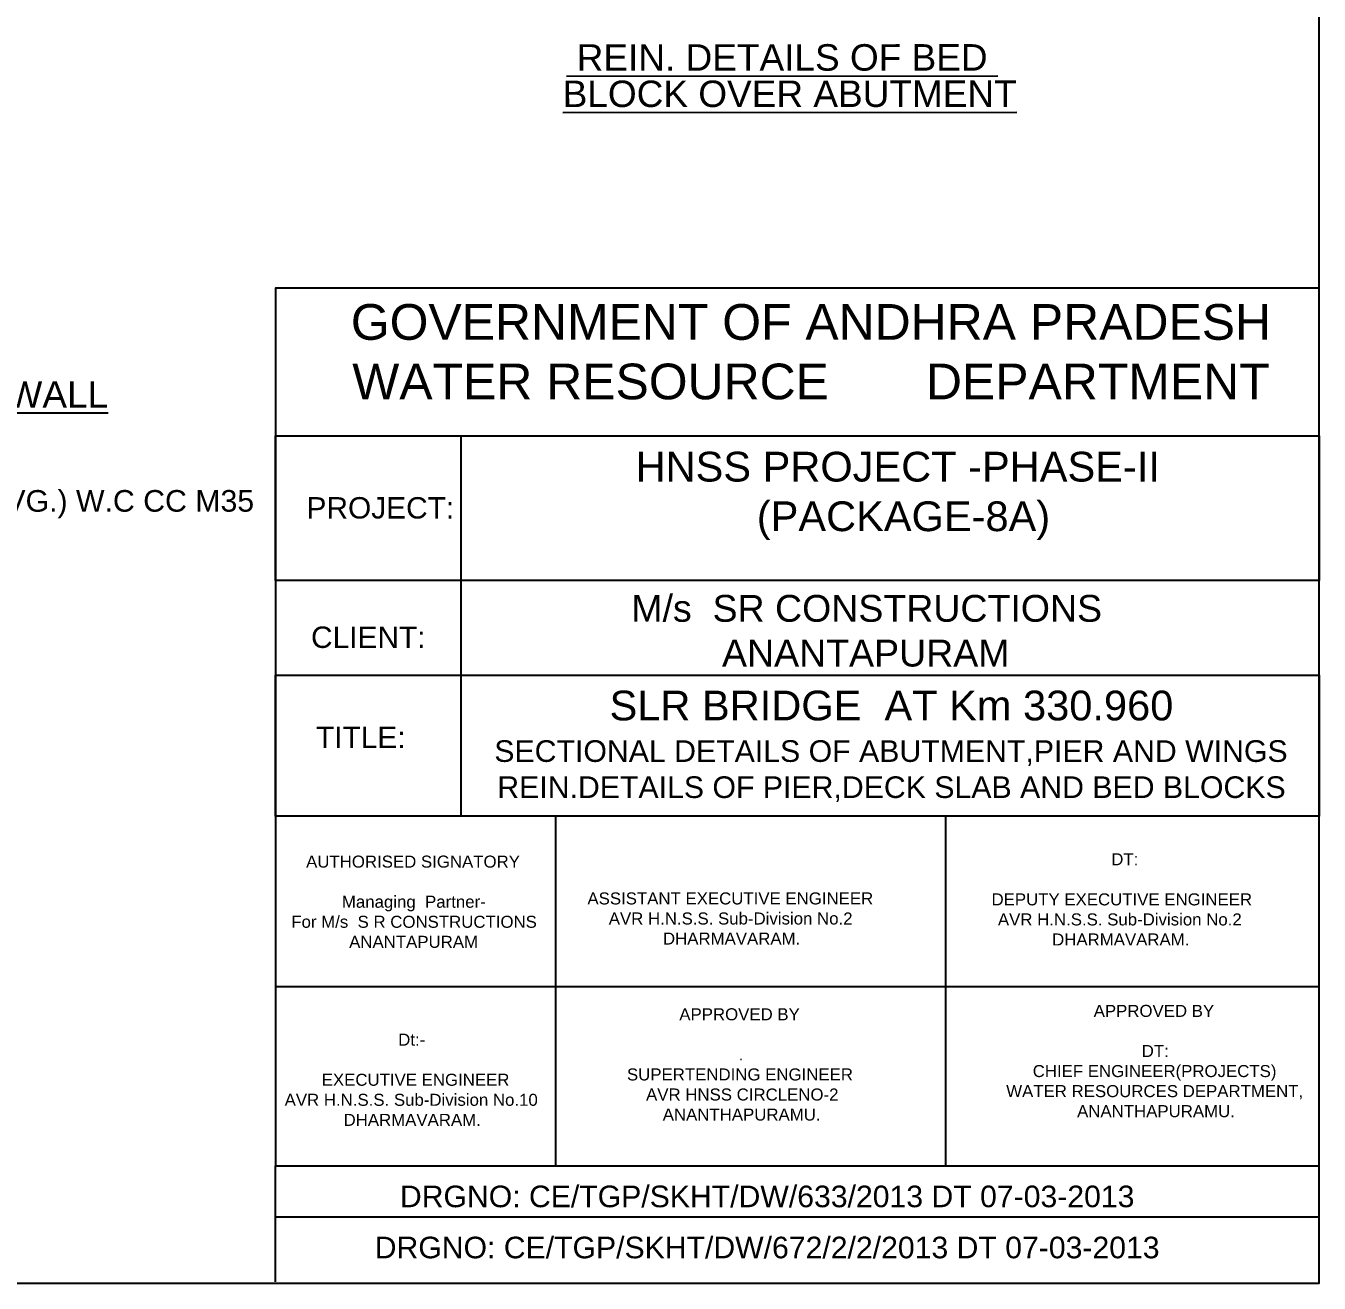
# Model space of a CAD drawing. Header units: inches. Extents: x 462478 to 482655, y -171037 to -157900.
# Drawn here: x 477280 to 482655, y -171037 to -165812 of the extents above; entities that cross this region are included whole.
import ezdxf

# ---------------------------------------------------------------- set-up
doc = ezdxf.new("R2010")
doc.units = ezdxf.units.IN
doc.header["$MEASUREMENT"] = 0
doc.layers.add('DRAWING', color=7, linetype='Continuous')
doc.layers.add('TEXT', color=7, linetype='Continuous')
doc.styles.get("Standard").update_dxf_attribs({"font": 'arial.ttf'})

msp = doc.modelspace()

# ---------------------------------------------------------------- linework, layer by layer
at = {"layer": 'DRAWING', "ltscale": 0.4}
msp.add_lwpolyline([(482655, -157899.5), (462477.5, -157899.5), (462477.5, -171037), (482655, -171037)], close=True, dxfattribs=at)
at = {"layer": 'TEXT'}
for points in [[(482655, -166901.1), (478317.3, -166901.1), (478317.3, -170549.4), (482655, -170549.4)], [(478317.3, -167515.7), (482655, -167515.7), (482655, -168117.1), (478317.3, -168117.1)], [(478317.3, -168509.8), (482655, -168509.8), (482655, -169096.8), (478317.3, -169096.8)]]:
    msp.add_lwpolyline(points, close=True, dxfattribs=at)
for points in [[(479087.6, -167515.7), (479087.6, -169096.8)], [(479480.9, -169096.8), (479480.9, -170549.4)], [(481102.5, -169096.8), (481102.5, -170549.4)], [(478317.3, -169803.5), (482655, -169803.5)], [(478317.3, -171032), (478317.3, -170549.4)], [(478317.3, -170761.7), (482655, -170761.7)]]:
    msp.add_lwpolyline(points, dxfattribs=at)

# ---------------------------------------------------------------- texts
at = {"layer": 'DRAWING', "color": 7}
for s, height, p in [('%%U REIN. DETAILS OF BED ', 110, (479526.9, -165998.1)), ('%%UBLOCK OVER ABUTMENT', 110, (479511.4, -166149.1)), ('%%USECTION OF WING WALL', 110, (475761.5, -167399)), ('75 THK (AVG.) W.C CC M35', 90, (476608.6, -167831.2))]:
    msp.add_text(s, height=height, rotation=0.0175, dxfattribs=at).set_placement(p)
at = {"layer": 'TEXT', "color": 7, "width": 4232.73, "attachment_point": 5}
for s, insert, char_height in [('GOVERNMENT OF ANDHRA PRADESH\\PWATER RESOURCE       DEPARTMENT', (480543.1, -167166.9), 148.419), ('HNSS PROJECT -PHASE-II\\P (PACKAGE-8A)', (480903.7, -167765.3), 123.683)]:
    msp.add_mtext(s, dxfattribs=dict(at, insert=insert, char_height=char_height))
at = {"layer": 'TEXT', "attachment_point": 1}
for s, insert, char_height, width in [('PROJECT:', (478446.8, -167770.3), 88.86, 829.074), ('\\pi454.86;M/s  SR CONSTRUCTIONS \\P\\pi831.77;ANANTAPURAM', (479341.7, -168176.7), 111.549, 2846.608), ('CLIENT:', (478465.6, -168308.1), 88.86, 829.074), ('\\pi756.17;SLR BRIDGE  AT Km 330.960\\P\\pi277.16;{\\H0.72767x;SECTIONAL DETAILS OF ABUTMENT,PIER AND WINGS \\P\\pi289.53;REIN.DETAILS OF PIER,DECK SLAB AND BED BLOCKS}', (478950, -168574.5), 123.683, 3839.448), ('TITLE:', (478486.1, -168724.6), 88.86, 481.842), ('\\pi810.77;AUTHORISED SIGNATORY\\P\\pi1254.9;\\P\\pi959.6;Managing  Partner-\\P\\pi749.25;For M/s  S R CONSTRUCTIONS\\P\\pi989.74;ANANTAPURAM', (477634.3, -169260.1), 50.003, 2509.786), ('\\pi1182.3;  DT:\\P\\pi1254.9;\\P\\pi704.16; DEPUTY EXECUTIVE ENGINEER\\P\\pi750.12;AVR H.N.S.S. Sub-Division No.2\\P\\pi975.36;DHARMAVARAM.', (480570, -169250.3), 50.003, 2509.786), ('\\pi1254.9;\\P\\P\\pi661.46;ASSISTANT EXECUTIVE ENGINEER\\P\\pi750.12;AVR H.N.S.S. Sub-Division No.2\\P\\pi975.36;DHARMAVARAM.', (478952.8, -169246.4), 50.003, 2509.786), ('\\pi1004.8;APPROVED BY\\P\\pi1254.9;\\P\\pi1204.4;DT:   \\P\\pi751.42;CHIEF ENGINEER(PROJECTS)                \\P\\pi641.34;WATER RESOURCES DEPARTMENT,\\P\\pi0;^I^I^I^I       ANANTHAPURAMU.', (480713.3, -169880.5), 50.003, 2509.786), ('\\pi1004.8;APPROVED BY\\P\\pi1254.9;\\P\\pi1251.4;.  \\P\\pi787.27;SUPERTENDING ENGINEER                \\P\\pi847.23; AVR HNSS CIRCLENO-2\\P\\pi0;^I^I^I^I       ANANTHAPURAMU.', (478991.3, -169894.6), 50.003, 2509.786), ('\\pi1202.4;Dt:- \\P\\pi1254.9;\\P\\pi845.83;  EXECUTIVE ENGINEER\\P\\pi730.53;AVR H.N.S.S. Sub-Division No.10\\P\\pi975.36;DHARMAVARAM.', (477625.4, -170000), 50.003, 2509.786), ('\\pi1040.6;DRGNO: CE/TGP/SKHT/DW/633/2013 DT 07-03-2013', (477794.3, -170631.7), 89.776, 5118.618), ('\\pi935.96;DRGNO: CE/TGP/SKHT/DW/672/2/2/2013 DT 07-03-2013', (477794.3, -170844), 89.776, 5118.618)]:
    msp.add_mtext(s, dxfattribs=dict(at, insert=insert, char_height=char_height, width=width))

doc.saveas('drawing.dxf')
